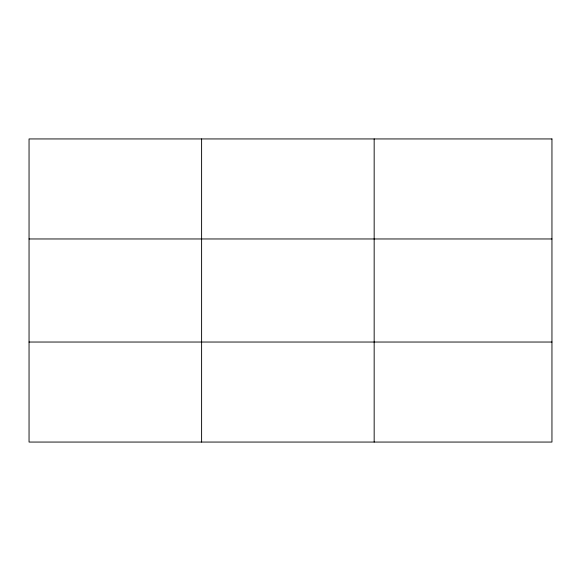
<?xml version="1.0" encoding="UTF-8"?>
<svg xmlns="http://www.w3.org/2000/svg" width="581" height="581" viewBox="0 0 581 581"><rect width="100%" height="100%" fill="white"/><g stroke="black" fill="none" stroke-linecap="round" stroke-linejoin="round"><path stroke-width="0.87" d="M201.607 442.061L201.607 138.939M374.164 442.061L374.164 138.939M29.05 238.965L551.95 238.965M29.05 342.035L551.95 342.035M551.95 138.939L551.95 442.061L29.05 442.061L29.05 138.939L551.95 138.939"/></g></svg>
